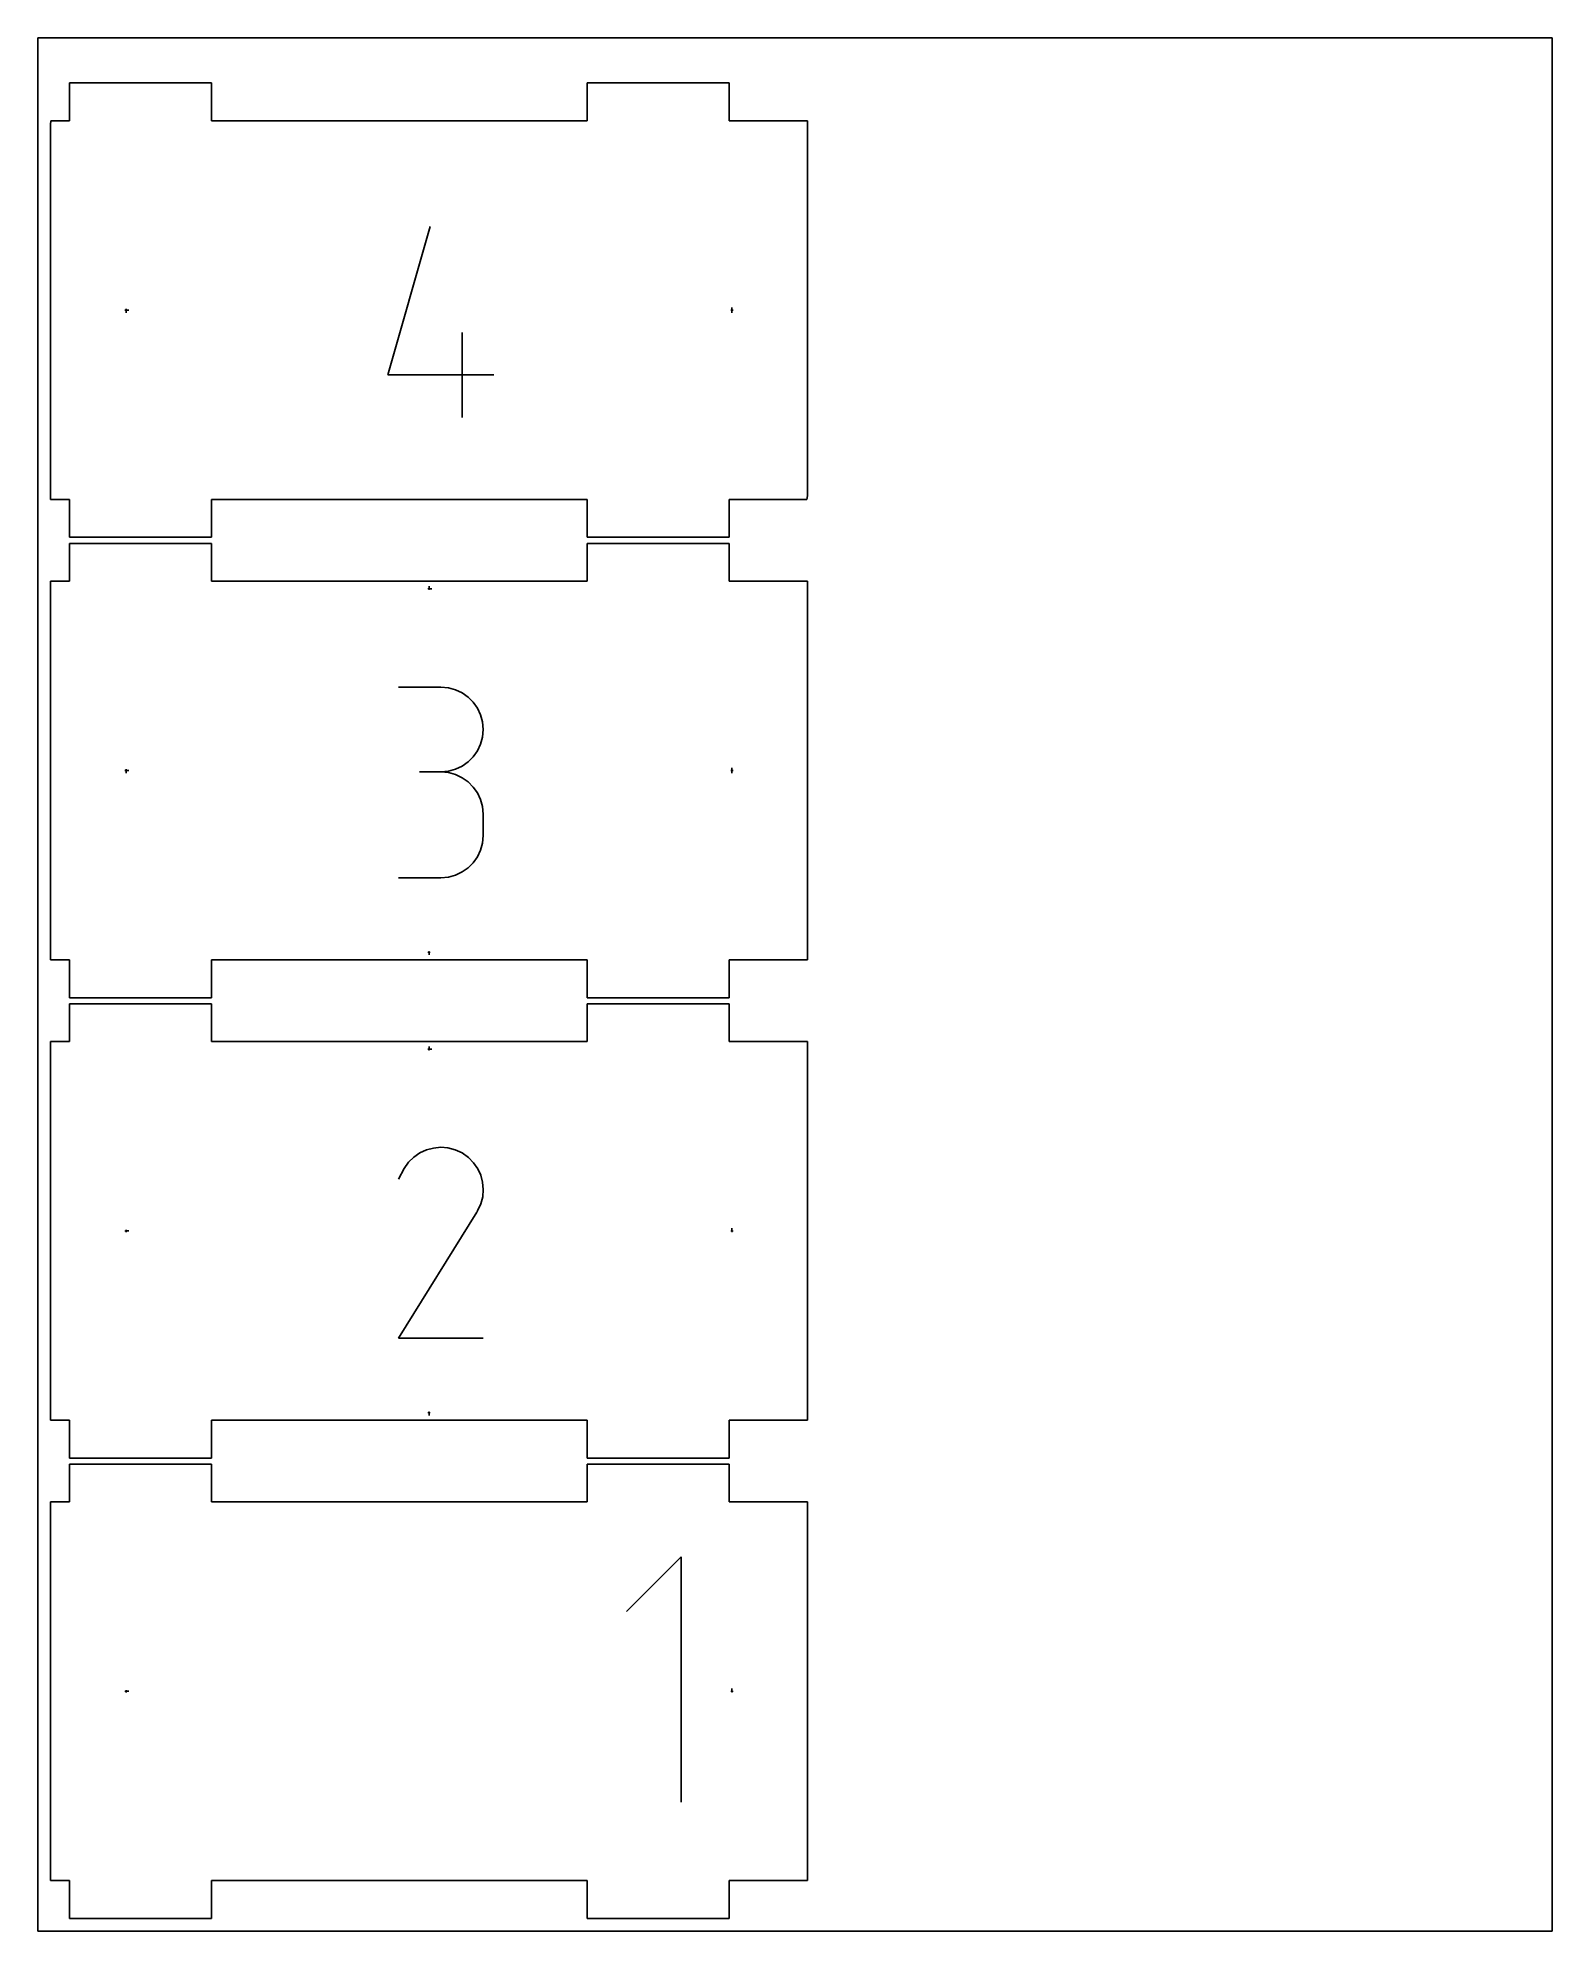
# Model space of a CAD drawing. Extents: x 0 to 800, y 0 to 1000.
import ezdxf

# ---------------------------------------------------------------- set-up
doc = ezdxf.new("R2010")
doc.units = 0

msp = doc.modelspace()

# ---------------------------------------------------------------- linework, layer by layer
at = {"layer": 'annotation', "color": 1}
for p, q in [((184.918136, 821.948232), (207.272611, 900.346941)), ((46.6675, 856.192526), (48.09625, 856.192526)), ((46.6675, 856.192526), (48.09625, 856.192526)), ((48.09625, 856.192526), (46.6675, 856.192526)), ((46.6675, 856.192526), (46.6675, 854.763776)), ((366.667503, 856.192526), (366.667503, 857.621276)), ((366.667503, 856.192526), (366.667503, 857.621276)), ((366.667503, 857.621276), (366.667503, 856.192526)), ((366.667503, 856.192526), (366.667503, 854.763776)), ((224.11433, 799.53686), (224.11433, 844.309028)), ((240.892829, 821.948232), (184.918136, 821.948232)), ((206.667502, 709.017521), (206.667502, 710.446271)), ((206.667502, 709.017521), (206.667502, 710.446271)), ((206.667502, 710.446271), (206.667502, 709.017521)), ((206.667502, 709.017521), (208.096252, 709.017521)), ((212.905483, 657.054977), (190.519399, 657.054977)), ((216.931674, 656.693593), (212.905483, 657.054977)), ((220.72018, 655.652143), (216.931674, 656.693593)), ((224.207989, 653.994677), (220.72018, 655.652143)), ((227.332089, 651.78525), (224.207989, 653.994677)), ((230.029471, 649.087912), (227.332089, 651.78525)), ((232.23712, 645.966716), (230.029471, 649.087912)), ((233.892028, 642.485715), (232.23712, 645.966716)), ((234.93118, 638.70896), (233.892028, 642.485715)), ((233.892028, 626.881817), (234.93118, 630.673228)), ((235.291567, 634.700503), (234.93118, 638.70896)), ((234.93118, 630.673228), (235.291567, 634.700503)), ((235.291567, 634.700503), (235.291567, 634.700503)), ((227.332089, 617.558087), (230.029471, 620.260715)), ((230.029471, 620.260715), (232.23712, 623.389802)), ((232.23712, 623.389802), (233.892028, 626.881817)), ((46.6675, 613.017518), (48.09625, 613.017518)), ((46.6675, 613.017518), (48.09625, 613.017518)), ((48.09625, 613.017518), (46.6675, 613.017518)), ((46.6675, 613.017518), (46.6675, 611.588768)), ((212.905483, 612.282809), (201.696636, 612.282809)), ((201.696636, 612.282809), (212.905483, 612.282809)), ((212.905483, 612.282809), (216.931674, 612.64428)), ((216.931674, 611.921425), (212.905483, 612.282809)), ((212.905483, 612.282809), (212.905483, 612.282809)), ((216.931674, 612.64428), (220.72018, 613.686338)), ((220.72018, 610.879974), (216.931674, 611.921425)), ((220.72018, 613.686338), (224.207989, 615.345451)), ((224.207989, 609.222509), (220.72018, 610.879974)), ((224.207989, 615.345451), (227.332089, 617.558087)), ((366.667503, 613.017518), (366.667503, 614.446268)), ((366.667503, 613.017518), (366.667503, 614.446268)), ((366.667503, 614.446268), (366.667503, 613.017518)), ((366.667503, 613.017518), (366.667503, 611.588768)), ((227.332089, 607.013081), (224.207989, 609.222509)), ((230.029471, 604.315744), (227.332089, 607.013081)), ((232.23712, 601.194548), (230.029471, 604.315744)), ((233.892028, 597.713547), (232.23712, 601.194548)), ((234.93118, 593.936791), (233.892028, 597.713547)), ((235.291567, 589.928335), (234.93118, 593.936791)), ((235.291567, 578.719488), (235.291567, 589.928335)), ((235.291567, 589.928335), (235.291567, 589.928335)), ((232.23712, 567.450465), (233.892028, 570.931727)), ((233.892028, 570.931727), (234.93118, 574.709367)), ((234.93118, 574.709367), (235.291567, 578.719488)), ((224.207989, 559.423909), (227.332089, 561.63266)), ((227.332089, 561.63266), (230.029471, 564.329478)), ((230.029471, 564.329478), (232.23712, 567.450465)), ((190.519399, 556.365014), (212.905483, 556.365014)), ((212.905483, 556.365014), (216.931674, 556.72619)), ((212.905483, 556.365014), (212.905483, 556.365014)), ((216.931674, 556.72619), (220.72018, 557.76712)), ((220.72018, 557.76712), (224.207989, 559.423909)), ((206.667502, 517.017515), (206.667502, 515.588765)), ((206.667502, 465.842514), (206.667502, 467.271264)), ((206.667502, 465.842514), (206.667502, 467.271264)), ((206.667502, 467.271264), (206.667502, 465.842514)), ((206.667502, 465.842514), (208.096252, 465.842514)), ((201.83408, 411.049602), (198.654192, 408.856834)), ((205.309774, 412.65154), (201.83408, 411.049602)), ((208.996149, 413.640533), (205.309774, 412.65154)), ((212.808078, 413.994468), (208.996149, 413.640533)), ((216.660436, 413.69123), (212.808078, 413.994468)), ((220.468099, 412.708706), (216.660436, 413.69123)), ((224.14594, 411.024783), (220.468099, 412.708706)), ((227.435374, 408.688968), (224.14594, 411.024783)), ((224.14594, 411.024783), (224.14594, 411.024783)), ((193.522333, 402.78726), (190.582619, 397.148066)), ((195.855234, 406.095348), (193.522333, 402.78726)), ((198.654192, 408.856834), (195.855234, 406.095348)), ((230.185699, 405.886004), (227.435374, 408.688968)), ((232.372457, 402.701796), (230.185699, 405.886004)), ((233.971195, 399.222252), (232.372457, 402.701796)), ((234.957457, 395.533276), (233.971195, 399.222252)), ((235.306787, 391.720774), (234.957457, 395.533276)), ((234.994729, 387.870653), (235.306787, 391.720774)), ((232.032944, 379.973624), (232.07725, 380.037945)), ((232.07725, 380.037945), (232.120463, 380.104347)), ((232.120463, 380.104347), (232.162896, 380.173351)), ((232.162896, 380.173351), (232.20486, 380.245477)), ((232.20486, 380.245477), (232.246668, 380.321245)), ((232.246668, 380.321245), (232.288633, 380.401176)), ((232.288633, 380.401176), (233.99683, 384.068818)), ((232.288633, 380.401176), (232.288633, 380.401176)), ((233.99683, 384.068818), (234.994729, 387.870653)), ((190.519399, 313.186026), (231.890349, 379.787945)), ((231.890349, 379.787945), (231.939806, 379.849144)), ((231.890349, 379.787945), (231.890349, 379.787945)), ((231.939806, 379.849144), (231.987234, 379.910864)), ((231.987234, 379.910864), (232.032944, 379.973624)), ((366.667503, 369.842511), (366.667503, 371.271261)), ((46.6675, 369.842511), (48.09625, 369.842511)), ((235.291567, 313.186026), (190.519399, 313.186026)), ((206.667502, 273.842508), (206.667502, 272.413758)), ((339.824496, 197.724609), (311.009875, 168.90186)), ((339.824496, 68.111648), (339.824496, 197.724609)), ((46.6675, 126.667504), (48.09625, 126.667504)), ((366.667503, 126.667504), (366.667503, 128.096254))]:
    msp.add_line(p, q, dxfattribs=at)
at = {"layer": 'boundary', "color": 5}
for p, q in [((91.045324, 976.192529), (16.795322, 976.192529)), ((16.795322, 976.192529), (16.795322, 956.192533)), ((91.795323, 976.192529), (91.045324, 976.192529)), ((91.795323, 956.192532), (91.795323, 976.192529)), ((290.240072, 976.192529), (290.240071, 956.192532)), ((364.490055, 976.192529), (290.240072, 976.192529)), ((365.240054, 976.192529), (364.490055, 976.192529)), ((365.240054, 956.192532), (365.240054, 976.192529)), ((6.768778, 956.192533), (6.6675, 954.192535)), ((6.6675, 954.192535), (6.6675, 756.192519)), ((16.795322, 956.192533), (6.768778, 956.192533)), ((288.255626, 956.192532), (91.795323, 956.192532)), ((290.240071, 956.192532), (288.255626, 956.192532)), ((406.667504, 956.192532), (365.240054, 956.192532)), ((406.667504, 758.192517), (406.667504, 956.192532)), ((6.6675, 756.192519), (16.795322, 756.192519)), ((16.795322, 756.192519), (16.795322, 736.192522)), ((91.795323, 736.192522), (91.795323, 756.192519)), ((91.795323, 756.192519), (93.779768, 756.192519)), ((93.779768, 756.192519), (290.240071, 756.192519)), ((290.240071, 756.192519), (290.240071, 736.192523)), ((365.240054, 736.192523), (365.240054, 756.192519)), ((365.240054, 756.192519), (406.253229, 756.192519)), ((406.253229, 756.192519), (406.667504, 758.192517)), ((16.795322, 736.192522), (17.545321, 736.192522)), ((70.045323, 733.017522), (16.795322, 733.017522)), ((16.795322, 733.017522), (16.795322, 727.217523)), ((17.545321, 736.192522), (91.795323, 736.192522)), ((91.795323, 733.017521), (70.045323, 733.017522)), ((91.795323, 718.817524), (91.795323, 733.017521)), ((290.240071, 736.192523), (364.490054, 736.192522)), ((343.49006, 733.017522), (290.240072, 733.017522)), ((290.240072, 733.017522), (290.240072, 727.217523)), ((365.240054, 733.017522), (343.49006, 733.017522)), ((364.490054, 736.192522), (365.240054, 736.192523)), ((365.240053, 718.817524), (365.240054, 733.017522)), ((16.795322, 727.217523), (16.795322, 713.017526)), ((290.240072, 727.217523), (290.240071, 713.017525)), ((9.604569, 713.017526), (6.6675, 713.017525)), ((6.6675, 713.017525), (6.6675, 655.017522)), ((16.795322, 713.017526), (9.604569, 713.017526)), ((91.795323, 713.017525), (91.795323, 718.817524)), ((232.691095, 713.017525), (91.795323, 713.017525)), ((290.240071, 713.017525), (232.691095, 713.017525)), ((365.240054, 713.017525), (365.240053, 718.817524)), ((394.653544, 713.017525), (365.240054, 713.017525)), ((406.667504, 713.017525), (394.653544, 713.017525)), ((406.667504, 571.017515), (406.667504, 713.017525)), ((6.6675, 655.017522), (6.6675, 513.017511)), ((406.667504, 513.017511), (406.667504, 571.017515)), ((6.6675, 513.017511), (9.604569, 513.017511)), ((9.604569, 513.017511), (16.795322, 513.017512)), ((16.795322, 513.017512), (16.795322, 507.217513)), ((91.795322, 498.817514), (91.795323, 513.017511)), ((91.795323, 513.017511), (149.344299, 513.017512)), ((149.344299, 513.017512), (290.240071, 513.017512)), ((290.240071, 513.017512), (290.240071, 507.217512)), ((365.240054, 498.817514), (365.240054, 513.017511)), ((365.240054, 513.017511), (394.653543, 513.017511)), ((394.653543, 513.017511), (406.667504, 513.017511)), ((16.795322, 507.217513), (16.795322, 493.017515)), ((290.240071, 507.217512), (290.240071, 493.017515)), ((16.795322, 493.017515), (38.545321, 493.017515)), ((38.545321, 493.017515), (91.795323, 493.017515)), ((91.795323, 493.017515), (91.795322, 498.817514)), ((290.240071, 493.017515), (343.490059, 493.017515)), ((343.490059, 493.017515), (365.240054, 493.017515)), ((365.240054, 493.017515), (365.240054, 498.817514)), ((49.045323, 489.842515), (16.795322, 489.842515)), ((16.795322, 489.842515), (16.795322, 478.442517)), ((91.795323, 489.842514), (49.045323, 489.842515)), ((91.795323, 481.242516), (91.795323, 489.842514)), ((91.795323, 469.842518), (91.795323, 481.242516)), ((322.490064, 489.842514), (290.240072, 489.842515)), ((290.240072, 489.842515), (290.240072, 478.442516)), ((365.240054, 489.842515), (322.490064, 489.842514)), ((365.240053, 481.242516), (365.240054, 489.842515)), ((365.240054, 469.842518), (365.240053, 481.242516)), ((16.795322, 478.442517), (16.795322, 469.842518)), ((290.240072, 478.442516), (290.240071, 469.842517)), ((12.440359, 469.842518), (6.6675, 469.842518)), ((6.6675, 469.842518), (6.6675, 355.84251)), ((16.795322, 469.842518), (12.440359, 469.842518)), ((177.126564, 469.842517), (91.795323, 469.842518)), ((290.240071, 469.842517), (177.126564, 469.842517)), ((383.053857, 469.842518), (365.240054, 469.842518)), ((406.667504, 469.842518), (383.053857, 469.842518)), ((406.667504, 383.842512), (406.667504, 469.842518)), ((406.667504, 269.842504), (406.667504, 383.842512)), ((6.6675, 355.84251), (6.6675, 269.842504)), ((6.6675, 269.842504), (12.440359, 269.842504)), ((12.440359, 269.842504), (16.795322, 269.842505)), ((16.795322, 269.842505), (16.795322, 258.442506)), ((91.795322, 261.242506), (91.795323, 269.842504)), ((91.795323, 249.842508), (91.795322, 261.242506)), ((91.795323, 269.842504), (204.90883, 269.842504)), ((204.90883, 269.842504), (290.240071, 269.842505)), ((290.240071, 269.842505), (290.240071, 258.442506)), ((365.240054, 261.242506), (365.240054, 269.842504)), ((365.240054, 269.842504), (383.053857, 269.842504)), ((365.240054, 249.842508), (365.240054, 261.242506)), ((383.053857, 269.842504), (406.667504, 269.842504)), ((16.795322, 258.442506), (16.795322, 249.842507)), ((290.240071, 258.442506), (290.240071, 249.842508)), ((16.795322, 249.842507), (59.545322, 249.842508)), ((28.045322, 246.667507), (16.795322, 246.667507)), ((16.795322, 246.667507), (16.795322, 229.66751)), ((91.795323, 246.667507), (28.045322, 246.667507)), ((59.545322, 249.842508), (91.795323, 249.842508)), ((91.795323, 243.667508), (91.795323, 246.667507)), ((91.795323, 226.66751), (91.795323, 243.667508)), ((290.240071, 249.842508), (322.490063, 249.842507)), ((301.490069, 246.667507), (290.240072, 246.667507)), ((290.240072, 246.667507), (290.240072, 229.66751)), ((365.240054, 246.667507), (301.490069, 246.667507)), ((322.490063, 249.842507), (365.240054, 249.842508)), ((365.240053, 243.667508), (365.240054, 246.667507)), ((365.240054, 226.66751), (365.240053, 243.667508)), ((15.276149, 226.667511), (6.6675, 226.66751)), ((6.6675, 226.66751), (6.6675, 56.667497)), ((16.795322, 226.667511), (15.276149, 226.667511)), ((16.795322, 229.66751), (16.795322, 226.667511)), ((121.562033, 226.66751), (91.795323, 226.66751)), ((290.240071, 226.66751), (121.562033, 226.66751)), ((290.240072, 229.66751), (290.240071, 226.66751)), ((371.454171, 226.667511), (365.240054, 226.66751)), ((406.667504, 226.66751), (371.454171, 226.667511)), ((406.667504, 196.66751), (406.667504, 226.66751)), ((406.667504, 26.667497), (406.667504, 196.66751)), ((6.6675, 56.667497), (6.6675, 26.667497)), ((6.6675, 26.667497), (15.276149, 26.667497)), ((15.276149, 26.667497), (16.795322, 26.667497)), ((16.795322, 26.667497), (16.795322, 9.6675)), ((91.795322, 23.667498), (91.795323, 26.667497)), ((91.795323, 6.6675), (91.795322, 23.667498)), ((91.795323, 26.667497), (260.473361, 26.667497)), ((260.473361, 26.667497), (290.240071, 26.667497)), ((290.240071, 26.667497), (290.240071, 9.667499)), ((365.240054, 23.667497), (365.240054, 26.667497)), ((365.240054, 26.667497), (371.454171, 26.667497)), ((365.240054, 6.667501), (365.240054, 23.667497)), ((371.454171, 26.667497), (406.667504, 26.667497)), ((16.795322, 9.6675), (16.795322, 6.6675)), ((16.795322, 6.6675), (80.545323, 6.6675)), ((80.545323, 6.6675), (91.795323, 6.6675)), ((290.240071, 9.667499), (290.240071, 6.667501)), ((290.240071, 6.667501), (301.490068, 6.6675)), ((301.490068, 6.6675), (365.240054, 6.667501))]:
    msp.add_line(p, q, dxfattribs=at)
at = {"layer": 'frame', "color": 5}
for p, q in [((800, 1000), (0, 1000)), ((0, 1000), (0, 0)), ((800, 0), (800, 1000)), ((0, 0), (800, 0))]:
    msp.add_line(p, q, dxfattribs=at)
at = {"layer": 'hole', "color": 5}
for p, q in [((46.95325, 856.478276), (46.38175, 856.478276)), ((46.38175, 856.478276), (46.38175, 855.906776)), ((46.38175, 855.906776), (46.95325, 855.906776)), ((46.95325, 855.906776), (46.95325, 856.478276)), ((366.953253, 856.478276), (366.381753, 856.478276)), ((366.381753, 856.478276), (366.381753, 855.906776)), ((366.381753, 855.906776), (366.953253, 855.906776)), ((366.953253, 855.906776), (366.953253, 856.478276)), ((206.953252, 709.303271), (206.381752, 709.303271)), ((206.381752, 709.303271), (206.381752, 708.731771)), ((206.381752, 708.731771), (206.953252, 708.731771)), ((206.953252, 708.731771), (206.953252, 709.303271)), ((46.95325, 613.303268), (46.38175, 613.303268)), ((46.38175, 613.303268), (46.38175, 612.731768)), ((46.38175, 612.731768), (46.95325, 612.731768)), ((46.95325, 612.731768), (46.95325, 613.303268)), ((366.953253, 613.303268), (366.381753, 613.303268)), ((366.381753, 613.303268), (366.381753, 612.731768)), ((366.381753, 612.731768), (366.953253, 612.731768)), ((366.953253, 612.731768), (366.953253, 613.303268)), ((206.953252, 517.303265), (206.381752, 517.303265)), ((206.381752, 517.303265), (206.381752, 516.731765)), ((206.381752, 516.731765), (206.953252, 516.731765)), ((206.953252, 516.731765), (206.953252, 517.303265)), ((206.953252, 466.128264), (206.381752, 466.128264)), ((206.381752, 466.128264), (206.381752, 465.556764)), ((206.381752, 465.556764), (206.953252, 465.556764)), ((206.953252, 465.556764), (206.953252, 466.128264)), ((46.95325, 370.128261), (46.38175, 370.128261)), ((46.38175, 370.128261), (46.38175, 369.556761)), ((46.95325, 369.556761), (46.95325, 370.128261)), ((366.953253, 370.128261), (366.381753, 370.128261)), ((366.381753, 370.128261), (366.381753, 369.556761)), ((366.953253, 369.556761), (366.953253, 370.128261)), ((46.38175, 369.556761), (46.95325, 369.556761)), ((366.381753, 369.556761), (366.953253, 369.556761)), ((206.953252, 274.128258), (206.381752, 274.128258)), ((206.381752, 274.128258), (206.381752, 273.556758)), ((206.381752, 273.556758), (206.953252, 273.556758)), ((206.953252, 273.556758), (206.953252, 274.128258)), ((46.95325, 126.953254), (46.38175, 126.953254)), ((46.38175, 126.953254), (46.38175, 126.381754)), ((46.38175, 126.381754), (46.95325, 126.381754)), ((46.95325, 126.381754), (46.95325, 126.953254)), ((366.953253, 126.953254), (366.381753, 126.953254)), ((366.381753, 126.953254), (366.381753, 126.381754)), ((366.381753, 126.381754), (366.953253, 126.381754)), ((366.953253, 126.381754), (366.953253, 126.953254))]:
    msp.add_line(p, q, dxfattribs=at)

doc.saveas('drawing.dxf')
